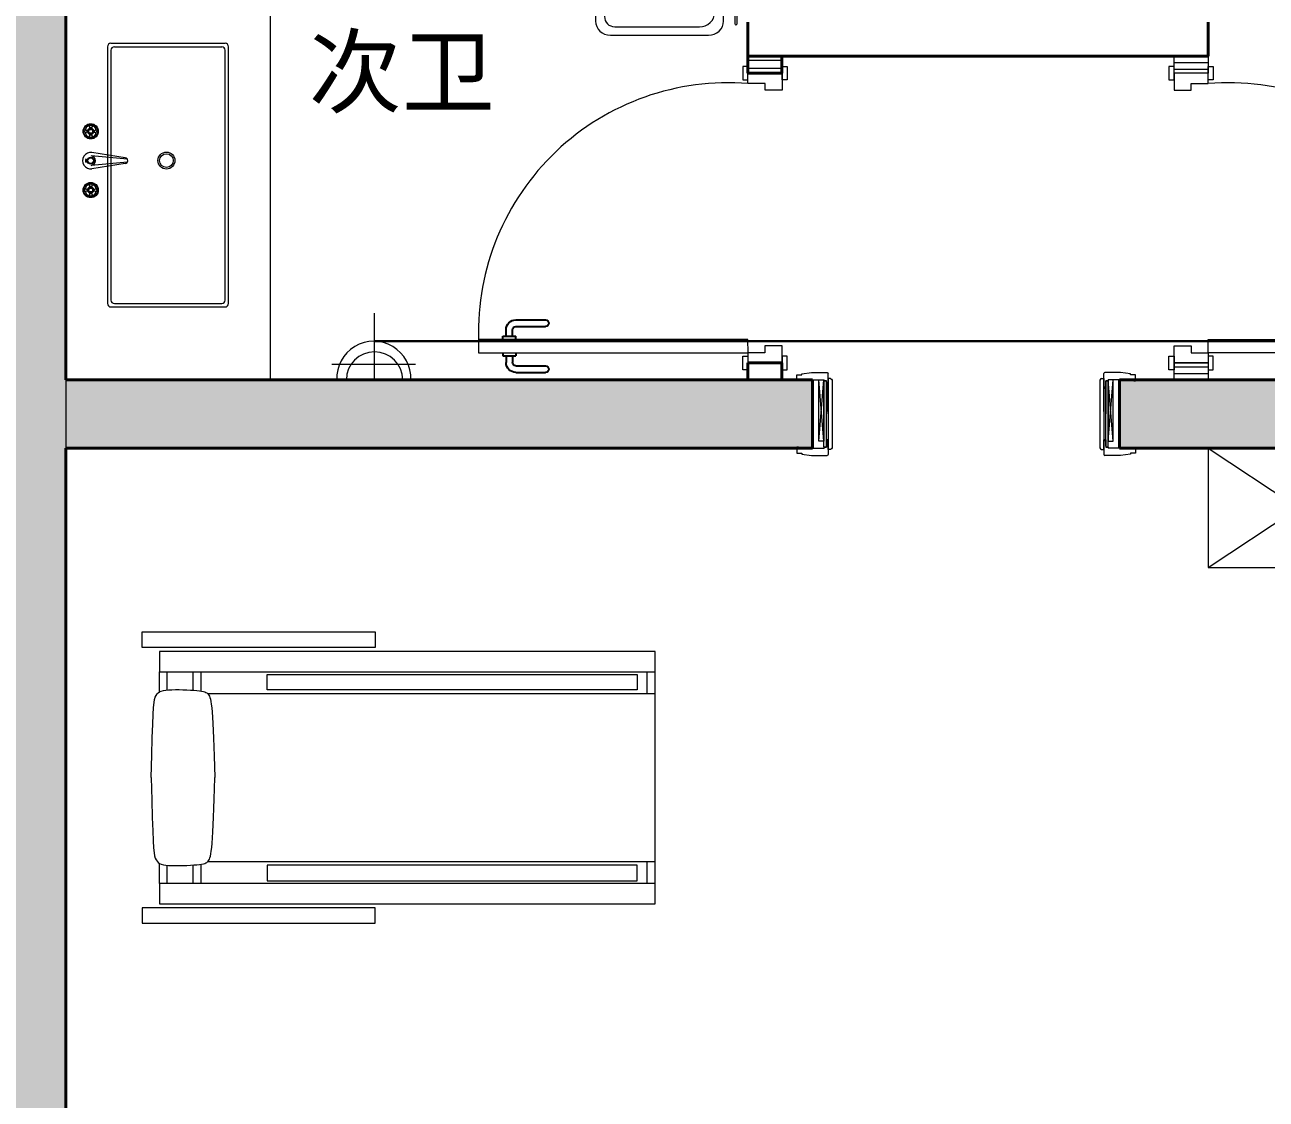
# Model space of a CAD drawing. Header units: millimetres. Extents: x -64529 to 3079702, y -28926 to 77119.
# Drawn here: x -25208 to -21568, y -16169 to -13017 of the extents above; entities that cross this region are included whole.
import ezdxf

# ---------------------------------------------------------------- set-up
doc = ezdxf.new("R2010")
doc.units = ezdxf.units.MM
doc.header["$LTSCALE"] = 10
doc.layers.get('0').update_dxf_attribs({"color": 255})
doc.layers.get('Defpoints').update_dxf_attribs({"color": 255})
for name, color, linetype, lineweight in [('1浅浅', 251, 'Continuous', 20), ('1灯位开关布线图', 1, 'Continuous', 30), ('1灯具', 2, 'Continuous', 30), ('实创-家具', 1, 'Continuous', 5), ('家具线', 52, 'Continuous', 15)]:
    doc.layers.add(name, color=color, linetype=linetype, lineweight=lineweight)
for name, color, linetype in [('F', 5, 'Continuous'), ('家具内线', 8, 'Continuous'), ('家具细线', 38, 'Continuous')]:
    doc.layers.add(name, color=color, linetype=linetype)
doc.styles.get("Standard").update_dxf_attribs({"font": ''})
doc.styles.add('宋体', font='', dxfattribs={"height": 2.5})
doc.styles.get('Standard').set_extended_font_data('SimSun')
doc.styles.get('宋体').set_extended_font_data('SimSun')
doc.dimstyles.new('副本 外标注', dxfattribs={"dimtxt": 140, "dimasz": 60, "dimexe": 30, "dimexo": 30, "dimgap": 80, "dimtad": 1, "dimtoh": 1, "dimdec": 0, "dimtxsty": 'Standard', "dimblk": 'OBLIQUE', "dimcen": 2.5, "dimdle": 60, "dimclrd": 250, "dimclre": 250, "dimclrt": 44, "dimadec": 0, "dimazin": 0, "dimtfac": 1, "dimtdec": 0, "dimtix": 1, "dimtmove": 0, "dimatfit": 3, "dimldrblk": 'DOTSMALL', "dimfxl": 1, "dimtfill": 1, "dimarcsym": 0})

# ---------------------------------------------------------------- blocks, each defined once
blk = doc.blocks.new('fewfwfew')
at = {"layer": '家具内线'}
for p, q in [((708264.2, 17846.2), (708245, 17846.2)), ((708264.2, 17855.9), (708264.2, 17817.3)), ((708273.9, 17855.9), (708264.2, 17855.9)), ((708312.4, 17855.9), (708322, 17855.9)), ((708322, 17855.9), (708322, 17817.3)), ((708322, 17846.2), (708341.3, 17846.2)), ((708216.1, 17817.3), (708216.1, 17730.6)), ((708235.3, 17817.3), (708235.3, 17730.6)), ((708264.2, 17826.9), (708245, 17826.9)), ((708273.9, 17817.3), (708264.2, 17817.3)), ((708312.4, 17817.3), (708322, 17817.3)), ((708322, 17826.9), (708341.3, 17826.9)), ((708351, 17817.3), (708351, 17730.6)), ((708370.2, 17817.3), (708370.2, 17730.6))]:
    blk.add_line(p, q, dxfattribs=at)
for centre, radius, start, end in [((708245, 17817.3), 28.9, 90, 180), ((708341.3, 17817.3), 28.9, 0, 90), ((708245, 17817.3), 9.63, 90, 180), ((708341.3, 17817.3), 9.63, 0, 90), ((708225.7, 17730.6), 9.63, 180, 0), ((708360.6, 17730.6), 9.63, 180, 0)]:
    blk.add_arc(centre, radius, start, end, dxfattribs=at)
blk = doc.blocks.new('_Oblique')
at = {"color": 0, "linetype": 'ByBlock', "lineweight": -2}
blk.add_line((-0.5, -0.5), (0.5, 0.5), dxfattribs=at)
blk = doc.blocks.new('*D759')
at = {"layer": '1浅浅', "color": 250, "lineweight": -2, "transparency": 16777216}
for p, q in [((-21738, -12979.2), (-21738, -9842.8)), ((-17858, -14029.2), (-17858, -9842.8)), ((-21798, -9872.8), (-17798, -9872.8))]:
    blk.add_line(p, q, dxfattribs=at)
at = {"layer": 'Defpoints', "color": 0, "lineweight": 30, "transparency": 16777216}
for p in [(-17858, -9872.8), (-21738, -13009.2), (-17858, -14059.2)]:
    blk.add_point(p, dxfattribs=at)
at = {"layer": '1浅浅', "color": 250, "lineweight": -2, "transparency": 16777216, "xscale": 60, "yscale": 60, "zscale": 60, "rotation": 180}
blk.add_blockref('_Oblique', (-21738, -9872.8), dxfattribs=at)
at = {"layer": '1浅浅', "color": 250, "lineweight": -2, "transparency": 16777216, "xscale": 60, "yscale": 60, "zscale": 60}
blk.add_blockref('_Oblique', (-17858, -9872.8), dxfattribs=at)
at = {"layer": '1浅浅', "color": 44, "transparency": 16777216, "insert": (-19798, -9722.8), "char_height": 140, "attachment_point": 5, "bg_fill": 3, "box_fill_scale": 1.1, "bg_fill_color": 256, "bg_fill_true_color": 13158600, "bg_fill_transparency": 3955916}
blk.add_mtext('3880', dxfattribs=at)
blk = doc.blocks.new('_DotSmall')
at = {"color": 0, "linetype": 'ByBlock', "const_width": 0.5}
blk.add_lwpolyline([(-0.0625, 0, 1), (0.0625, 0, 1)], format="xyb", close=True, dxfattribs=at)
blk = doc.blocks.new('20180421.165617')
at = {"layer": '实创-家具', "color": 251}
for p, q in [((0, 227, 0), (0, 23, 0)), ((5, 232, 0), (12, 232, 0)), ((12, 132.5, 0), (12, 247, 0)), ((12, 232, 0), (12, 203, 0)), ((12, 232, 0), (12, 210, 0)), ((12, 225, 0), (12, 47, 0)), ((62, 250, 0), (15, 250, 0)), ((17.5, 127.5, 0), (17.5, 225, 0)), ((24.5, 225, 0), (17.5, 225, 0)), ((17.5, 47, 0), (17.5, 225, 0)), ((17.5, 225, 0), (25, 225, 0)), ((17.5, 225, 0), (25, 225, 0)), ((24.5, 225, 0), (17.5, 225, 0)), ((17.5, 205, 0), (17.5, 225, 0)), ((17.5, 225, 0), (25, 225, 0)), ((17.5, 205, 0), (17.5, 225, 0)), ((25, 225, 0), (18, 225, 0)), ((102, 228, 0), (24.5, 228, 0)), ((24.5, 225, 0), (24.5, 228, 0)), ((24.5, 225, 0), (24.5, 228, 0)), ((25, 43, 0), (40, 228, 0)), ((40, 43, 0), (25, 228, 0)), ((25, 223, 0), (25, 228, 0)), ((40, 228, 0), (25, 228, 0)), ((25, 228, 0), (25, 43, 0)), ((25, 25, 0), (25, 225, 0)), ((40, 43, 0), (40, 228, 0)), ((59, 22, 0), (59, 228, 0)), ((92, 246, 0), (62, 250, 0)), ((62, 228, 0), (102, 228, 0)), ((92, 243, 0), (92, 246, 0)), ((107, 243, 0), (92, 243, 0)), ((102, 228, 0), (102, 225, 0)), ((102, 225, 0), (107, 225, 0)), ((107, 225, 0), (107, 243, 0)), ((12, 210, 0), (13.3, 205, 0)), ((12, 210, 0), (12, 203, 0)), ((12, 203.5, 0), (12, 210, 0)), ((12, 210, 0), (13.3, 205, 0)), ((12, 210, 0), (12, 203, 0)), ((12, 203, 0), (17.5, 203, 0)), ((17.5, 203, 0), (12, 203, 0)), ((17.5, 203, 0), (12, 203, 0)), ((12, 203, 0), (12, 203, 0)), ((12, 203, 0), (17.5, 203, 0)), ((17.5, 205, 0), (13.3, 205, 0)), ((17.5, 205, 0), (13.3, 205, 0)), ((17.5, 222, 0), (17.5, 125.5, 0)), ((17.5, 222, 0), (17.5, 125.5, 0)), ((17.5, 222, 0), (17.5, 203, 0)), ((17.5, 222, 0), (17.5, 203, 0)), ((17.5, 203, 0), (17.5, 210, 0)), ((17.5, 205, 0), (17.5, 203, 0)), ((17.5, 205, 0), (17.5, 203, 0)), ((12, 40, 0), (12, 47, 0)), ((12, 47, 0), (17.5, 47, 0)), ((12, 18, 0), (12, 47, 0)), ((17.5, 47, 0), (12, 47, 0)), ((17.5, 47, 0), (12, 47, 0)), ((12, 47, 0), (12, 47, 0)), ((12, 40, 0), (12, 47, 0)), ((12, 47, 0), (17.5, 47, 0)), ((12, 46.5, 0), (12, 40, 0)), ((12, 40, 0), (13.3, 45, 0)), ((12, 40, 0), (13.3, 45, 0)), ((12, 40, 0), (12, 3, 0)), ((12, 18, 0), (12, 40, 0)), ((17.5, 45, 0), (13.3, 45, 0)), ((17.5, 45, 0), (13.3, 45, 0)), ((17.5, 45, 0), (17.5, 47, 0)), ((17.5, 47, 0), (17.5, 40, 0)), ((17.5, 28, 0), (17.5, 47, 0)), ((17.5, 28, 0), (17.5, 47, 0)), ((17.5, 45, 0), (17.5, 47, 0)), ((17.5, 45, 0), (17.5, 25, 0)), ((17.5, 45, 0), (17.5, 25, 0)), ((25, 43, 0), (40, 43, 0)), ((5, 18, 0), (12, 18, 0)), ((62, 0, 0), (15, 0, 0)), ((17.5, 25, 0), (25, 25, 0)), ((24.5, 25, 0), (17.5, 25, 0)), ((17.5, 25, 0), (25, 25, 0)), ((24.5, 25, 0), (24.5, 22, 0)), ((102, 22, 0), (24.5, 22, 0)), ((92, 4, 0), (62, 0, 0)), ((107, 7, 0), (92, 7, 0)), ((92, 7, 0), (92, 4, 0)), ((102, 22, 0), (102, 25, 0)), ((102, 25, 0), (107, 25, 0)), ((107, 25, 0), (107, 7, 0))]:
    blk.add_line(p, q, dxfattribs=at)
for centre, radius, start, end in [((5, 227, 0), 5, 90, 180), ((15, 247, 0), 3, 90, 180), ((5, 23, 0), 5, 180, 270), ((15, 3, 0), 3, 180, 270)]:
    blk.add_arc(centre, radius, start, end, dxfattribs=at)
blk.add_point((59, 39.9, 0), dxfattribs=at)
blk = doc.blocks.new('20180428.171748')
at = {"layer": '家具线', "color": 251, "lineweight": 20}
for p, q in [((332, 446.3), (41.5, 446.3)), ((0, 402.3), (0, 114.7)), ((41.5, 70.8), (332, 70.8))]:
    blk.add_line(p, q, dxfattribs=at)
blk.add_lwpolyline([(373.5, 114.7), (373.5, 402.3)], dxfattribs=at)
blk.add_lwpolyline([(169.8, 65.6), (169.8, 172.5, -0.164418), (168.3, 178.4, -0.849314), (198.8, 178.4, -0.164418), (197.3, 172.5), (197.3, 65.6, -0.107035), (209, 57.1), (216.8, 57.1), (219.9, 55.6), (219.9, 56.9), (252, 53.3, -0.392238), (253.5, 51.8), (253.5, 43.4), (277.4, 43.4, 0.095415), (302.4, 36.4, 0.01788), (321.2, 36.7, -0.110831), (336.1, 35.8, -0.841313), (336.1, 32.7, -0.110831), (321.2, 31.8, 0.01788), (302.4, 32.1, 0.091516), (277.4, 25.2), (253.5, 25.2), (253.5, 15.3, -0.392238), (252, 13.8), (219.9, 11.6), (219.9, 12.9), (216.8, 11.4), (209, 11.4, -0.44599), (158, 11.4), (150.2, 11.4), (147.2, 12.9), (147.2, 11.6), (115, 13.8, -0.392238), (113.6, 15.3), (113.6, 25.2), (89.7, 25.2, 0.091516), (64.7, 32.1, 0.01788), (45.8, 31.8, -0.110831), (31, 32.7, -0.841313), (31, 35.8, -0.110831), (45.8, 36.7, 0.01788), (64.7, 36.4, 0.095415), (89.7, 43.4), (113.6, 43.4), (113.6, 51.8, -0.392238), (115, 53.3), (147.2, 56.9), (147.2, 55.6), (150.2, 57.1), (158, 57.1, -0.107035)], format="xyb", close=True, dxfattribs=at)
for centre, start_param, end_param in [((41.5, 402.3), 0, 1.570796), ((332, 402.3), -1.570796, 0), ((41.5, 114.7), 1.570796, 3.141593), ((332, 114.7), 3.141593, 4.712389)]:
    blk.add_ellipse(centre, major_axis=(0, 43.9), ratio=0.944444, start_param=start_param, end_param=end_param, dxfattribs=at)
at = {"layer": '家具细线', "color": 251, "lineweight": 5}
for p, q in [((318.6, 419.9), (54.9, 419.9)), ((24.9, 389.9), (24.9, 141.1)), ((348.6, 141.1), (348.6, 389.9)), ((66.4, 97.2), (310.9, 97.4)), ((216.8, 57.1), (216.8, 11.4)), ((219.9, 55.6), (219.9, 12.9))]:
    blk.add_line(p, q, dxfattribs=at)
for points in [[(169.8, 172.5), (169.8, 173.9, -1.092181), (197.3, 173.9), (197.3, 172.5)], [(169.8, 65.6), (169.8, 57.2, 0.001876), (169.6, 57.1), (158, 57.1)], [(197.3, 57.2), (197.3, 46.4), (197.3, 34.2, -1), (169.8, 34.2), (169.8, 46.4), (169.8, 57.2)], [(197.3, 65.6), (197.3, 57.2, -0.001876), (197.4, 57.1), (209, 57.1)], [(158, 11.4), (169.6, 11.4, 0.279954), (197.4, 11.4), (209, 11.4)]]:
    blk.add_lwpolyline(points, format="xyb", dxfattribs=at)
for centre, radius, start, end in [((54.9, 389.9), 30, 90, 180), ((318.6, 389.9), 30, 0, 90), ((183.5, 34.2), 26.8, 121.2796, 238.7204), ((183.5, 34.2), 21.4, 130.0052, 49.9948), ((183.5, 34.2), 18.3, 138.5904, 41.4096), ((183.5, 34.2), 26.8, 301.2796, 58.7204)]:
    blk.add_arc(centre, radius, start, end, dxfattribs=at)
blk.add_ellipse((183.5, 271), major_axis=(0, 22), ratio=0.944444, dxfattribs=at)
for centre, major_axis, start_param, end_param in [((183.5, 271), (0, 19.8), -1.570796, 4.712389), ((66.4, 141.1), (0, 43.9), 1.570796, 3.141593), ((307.1, 141.1), (0, 43.9), 3.234368, 4.712389)]:
    blk.add_ellipse(centre, major_axis=major_axis, ratio=0.944444, start_param=start_param, end_param=end_param, dxfattribs=at)
blk = doc.blocks.new('20170410.13395023')
at = {"layer": 'F', "color": 2, "lineweight": 15}
for p, q in [((2.088, 0, 25.933), (2.088, 2.646, 25.933)), ((0.399, 0.628, 82.552), (3.71, 0.628, 82.552)), ((0, 0, 25.933), (4.301, 0, 25.933))]:
    blk.add_line(p, q, dxfattribs=at)
for centre, radius, start, end in [((2.059, 0.062, 25.933), 1.471, 357.57, 182.43), ((2.088, 0, 25.933), 1.117, 0, 180)]:
    blk.add_arc(centre, radius, start, end, dxfattribs=at)

msp = doc.modelspace()

# ---------------------------------------------------------------- hatches: boundary and pattern name
at = {"layer": '1浅浅'}
h = msp.add_hatch(color=251, dxfattribs=at)
h.dxf.hatch_style = 1
h.paths.add_polyline_path([(-25288, -10859.2), (-25288, -16284.2), (-25088, -16284.2), (-25088, -15929.2), (-25088, -10859.2)])
h = msp.add_hatch(color=251, dxfattribs=at)
h.dxf.hatch_style = 1
h.paths.add_polyline_path([(-17608, -13739.2), (-17858, -13739.2), (-17858, -14059.2), (-21998, -14059.2), (-21998, -14259.2), (-17858, -14259.2), (-17858, -14639.2), (-17608, -14639.2)])
h = msp.add_hatch(color=251, dxfattribs=at)
h.dxf.hatch_style = 1
h.paths.add_polyline_path([(-25088, -14259.2), (-22898, -14259.2), (-22898, -14059.2), (-25088, -14059.2)])

# ---------------------------------------------------------------- linework, layer by layer
at = {"layer": '1浅浅', "color": 251, "lineweight": 40}
for p, q in [((-25088, -10859.2), (-25088, -14059.2)), ((-23088, -13009.2), (-23088, -13159.2)), ((-22988, -13109.2), (-23088, -13109.2)), ((-22988, -13109.2), (-21738, -13109.2)), ((-22988, -13109.2), (-22988, -13159.2)), ((-23088, -13159.2), (-22988, -13159.2)), ((-23088, -14009.2), (-22988, -14009.2)), ((-23088, -14009.2), (-23088, -14059.2)), ((-22988, -14009.2), (-22988, -14059.2)), ((-25088, -14059.2), (-22898, -14059.2)), ((-22898, -14259.2), (-22898, -14059.2)), ((-21998, -14059.2), (-17858, -14059.2)), ((-21998, -14059.2), (-21998, -14259.2)), ((-25088, -14259.2), (-22898, -14259.2)), ((-25088, -14259.2), (-25088, -15929.2)), ((-22898, -14259.2), (-22898, -14259.2)), ((-21998, -14259.2), (-17858, -14259.2)), ((-25088, -15929.2), (-25088, -16284.2))]:
    msp.add_line(p, q, dxfattribs=at)
at = {"layer": '1浅浅', "color": 251, "lineweight": 20}
for p, q in [((-24488, -14059.2), (-24488, -12859.2)), ((-24965.5, -13081.7), (-24965.5, -13835.2)), ((-24955.5, -13071.7), (-24620.5, -13071.7)), ((-24610.5, -13835.2), (-24610.5, -13081.7)), ((-25088, -13159.2), (-25088, -14059.2)), ((-24955.5, -13845.2), (-24620.5, -13845.2)), ((-21738.3, -14259.2), (-21738.3, -14609.2)), ((-21738.3, -14609.2), (-18666.6, -14609.2)), ((-24813.3, -14974.4), (-24813.3, -14915.5)), ((-24790.2, -14968.7), (-24790.2, -14915.5)), ((-24714, -14969.5), (-24714, -14915.5)), ((-24690.9, -14971.9), (-24690.9, -14915.5)), ((-23382.8, -14980), (-23382.8, -14915.5)), ((-23359.7, -15536.3), (-23359.7, -14915.5)), ((-23359.7, -14980), (-24671.2, -14980)), ((-24813.3, -15536.3), (-24813.3, -15477.4)), ((-24790.2, -15536.3), (-24790.2, -15483.1)), ((-24714, -15536.3), (-24714, -15482.3)), ((-24690.9, -15536.3), (-24690.9, -15479.8)), ((-23359.7, -15472.5), (-24671.9, -15472.5)), ((-23382.8, -15536.3), (-23382.8, -15472.5))]:
    msp.add_line(p, q, dxfattribs=at)
at = {"layer": '1浅浅', "color": 251, "ltscale": 10}
for p, q in [((-24955.5, -13091.7), (-24955.5, -13825.2)), ((-24945.5, -13081.7), (-24630.5, -13081.7)), ((-24620.5, -13825.2), (-24620.5, -13091.7)), ((-24945.5, -13835.2), (-24630.5, -13835.2))]:
    msp.add_line(p, q, dxfattribs=at)
at = {"layer": '1浅浅', "color": 251, "lineweight": 0}
for p, q in [((-22988, -13122.3), (-23088, -13122.3)), ((-22988, -13145.4), (-23088, -13145.4)), ((-25016.8, -13322.2), (-25016.8, -13319)), ((-25012.8, -13322.2), (-25012.8, -13319)), ((-25022.5, -13327.9), (-25025.7, -13327.9)), ((-25022.5, -13331.9), (-25025.7, -13331.9)), ((-25016.8, -13337.6), (-25016.8, -13340.9)), ((-25012.8, -13337.6), (-25012.8, -13340.9)), ((-25007.1, -13327.9), (-25003.9, -13327.9)), ((-25007.1, -13331.9), (-25003.9, -13331.9)), ((-24913.5, -13407.3), (-25011.1, -13392.3)), ((-25028.4, -13416), (-25028.4, -13410.7)), ((-25028.4, -13416), (-25028.4, -13421.3)), ((-24907.2, -13411.6), (-25013.5, -13402.1)), ((-24907.2, -13420.4), (-25013.5, -13429.9)), ((-24913.5, -13424.7), (-25011.1, -13439.7)), ((-25022.5, -13500.1), (-25025.7, -13500.1)), ((-25022.5, -13504.1), (-25025.7, -13504.1)), ((-25016.8, -13494.4), (-25016.8, -13491.1)), ((-25012.8, -13494.4), (-25012.8, -13491.1)), ((-25007.1, -13500.1), (-25003.9, -13500.1)), ((-25007.1, -13504.1), (-25003.9, -13504.1)), ((-25016.8, -13509.7), (-25016.8, -13513)), ((-25012.8, -13509.7), (-25012.8, -13513)), ((-21738.3, -14259.2), (-21209.7, -14609.2))]:
    msp.add_line(p, q, dxfattribs=at)
at = {"layer": '1浅浅', "color": 251, "lineweight": 5}
msp.add_line((-21738.3, -14609.2), (-21209.7, -14259.2), dxfattribs=at)
at = {"layer": '1浅浅', "color": 251}
for points in [[(-23102.5, -13179.2), (-23087.5, -13179.2), (-23087.5, -13139.2), (-23102.5, -13139.2)], [(-22972.7, -13179.2), (-22987.7, -13179.2), (-22987.7, -13139.2), (-22972.7, -13139.2)], [(-21853, -13179.2), (-21838, -13179.2), (-21838, -13139.2), (-21853, -13139.2)], [(-23037.5, -13209.2), (-23037.5, -13189.2), (-23087.5, -13189.2), (-23087.5, -13159.2), (-22987.7, -13159.2), (-22987.7, -13209.2)], [(-23037.7, -13959.2), (-23037.7, -13979.2), (-23087.7, -13979.2), (-23087.7, -14009.2), (-22987.7, -14009.2), (-22987.7, -13959.2)], [(-23102.7, -13989.2), (-23087.7, -13989.2), (-23087.7, -14029.2), (-23102.7, -14029.2)], [(-22972.7, -13989.2), (-22987.7, -13989.2), (-22987.7, -14029.2), (-22972.7, -14029.2)], [(-21853, -13989.2), (-21838, -13989.2), (-21838, -14029.2), (-21853, -14029.2)], [(-25088, -14259.2), (-22898, -14259.2), (-22898, -14059.2), (-25088, -14059.2)], [(-23412.9, -14968.6), (-24497.8, -14968.6), (-24497.8, -14923.3), (-23412.9, -14923.3)], [(-23412.9, -15483.1), (-24497.8, -15483.1), (-24497.8, -15528.4), (-23412.9, -15528.4)]]:
    msp.add_lwpolyline(points, close=True, dxfattribs=at)
at = {"layer": '1浅浅', "color": 251, "lineweight": 15}
msp.add_lwpolyline([(-23087.3, -13979.2), (-23087.5, -13940.6), (-23877.7, -13940.6), (-23877.5, -13979.2)], close=True, dxfattribs=at)
at = {"layer": '1浅浅', "color": 251, "lineweight": 20}
for points in [[(-24180.6, -14843.9), (-24863.8, -14843.9), (-24863.8, -14798.6), (-24180.6, -14798.6)], [(-23359.7, -14856), (-24813.3, -14856), (-24813.3, -14915.5), (-23359.7, -14915.5)], [(-23359.7, -15536.3), (-24813.3, -15536.3), (-24813.3, -15595.7), (-23359.7, -15595.7)], [(-24180.6, -15607.9), (-24863.8, -15607.9), (-24863.8, -15653.2), (-24180.6, -15653.2)]]:
    msp.add_lwpolyline(points, close=True, dxfattribs=at)
at = {"layer": '1浅浅', "color": 251}
for points in [[(-24837.9, -15225.9), (-24836, -15160.3), (-24834.5, -15108.8), (-24833.1, -15069.4), (-24831.8, -15040.4), (-24830.5, -15019.8), (-24829.1, -15005.7), (-24827.5, -14996.4), (-24825.5, -14989.9), (-24823.2, -14984.7), (-24820.4, -14980.4), (-24817, -14976.9), (-24812.8, -14974.1), (-24807.8, -14971.9), (-24801.8, -14970.3), (-24794.8, -14969.1), (-24786.5, -14968.3), (-24777, -14967.9), (-24766.6, -14967.7), (-24755.5, -14967.7), (-24744.2, -14967.9), (-24733, -14968.4), (-24722.2, -14968.9), (-24712.1, -14969.6), (-24703.2, -14970.4), (-24695.7, -14971.2), (-24689.5, -14972.1), (-24684.4, -14973.2), (-24680.3, -14974.4), (-24676.9, -14975.7), (-24674.3, -14977.3), (-24672, -14979.2), (-24670.1, -14981.2), (-24668.3, -14983.7), (-24666.7, -14986.7), (-24665.2, -14990.6), (-24663.7, -14995.7), (-24662.4, -15002.2), (-24661.1, -15010.5), (-24659.9, -15020.9), (-24658.8, -15033.6), (-24657.8, -15048.9), (-24656.7, -15066.8), (-24655.7, -15087.2), (-24654.7, -15110.1), (-24653.7, -15135.5), (-24652.7, -15163.2), (-24651.6, -15193.4), (-24650.4, -15225.9)], [(-24837.9, -15225.9), (-24836, -15291.5), (-24834.5, -15343), (-24833.1, -15382.3), (-24831.8, -15411.4), (-24830.5, -15432), (-24829.1, -15446), (-24827.5, -15455.3), (-24825.5, -15461.8), (-24823.2, -15467), (-24820.4, -15471.3), (-24817, -15474.9), (-24812.8, -15477.7), (-24807.8, -15479.8), (-24801.8, -15481.5), (-24794.8, -15482.6), (-24786.5, -15483.4), (-24777, -15483.9), (-24766.6, -15484.1), (-24755.5, -15484.1), (-24744.2, -15483.8), (-24733, -15483.4), (-24722.2, -15482.8), (-24712.1, -15482.1), (-24703.2, -15481.4), (-24695.7, -15480.5), (-24689.5, -15479.6), (-24684.4, -15478.6), (-24680.3, -15477.4), (-24676.9, -15476), (-24674.3, -15474.4), (-24672, -15472.6), (-24670.1, -15470.5), (-24668.3, -15468.1), (-24666.7, -15465.1), (-24665.2, -15461.1), (-24663.7, -15456.1), (-24662.4, -15449.5), (-24661.1, -15441.2), (-24659.9, -15430.8), (-24658.8, -15418.1), (-24657.8, -15402.9), (-24656.7, -15385), (-24655.7, -15364.6), (-24654.7, -15341.7), (-24653.7, -15316.3), (-24652.7, -15288.5), (-24651.6, -15258.4), (-24650.4, -15225.9)]]:
    msp.add_lwpolyline(points, dxfattribs=at)
at = {"layer": '1浅浅', "color": 251, "ltscale": 10}
for radius in [25, 20]:
    msp.add_circle((-24792.8, -13415.6), radius, dxfattribs=at)
at = {"layer": '1浅浅', "color": 251, "lineweight": 20}
for centre, start, end in [((-24955.5, -13081.7), 90, 180), ((-24620.5, -13081.7), 0, 90), ((-24955.5, -13835.2), 180, 270), ((-24620.5, -13835.2), 270, 0)]:
    msp.add_arc(centre, 10, start, end, dxfattribs=at)
at = {"layer": '1浅浅', "color": 251, "ltscale": 10}
for centre, start, end in [((-24945.5, -13091.7), 90, 180), ((-24630.5, -13091.7), 0, 90), ((-24945.5, -13825.2), 180, 270), ((-24630.5, -13825.2), 270, 0)]:
    msp.add_arc(centre, 10, start, end, dxfattribs=at)
at = {"layer": '1浅浅', "color": 251, "lineweight": 9}
msp.add_arc((-23145.7, -13919.6), 732.2, 85.4309, 181.6501, dxfattribs=at)
at = {"layer": '1浅浅', "color": 251, "lineweight": 0}
for centre, major_axis, start_param, end_param in [((-25014.8, -13329.9), (-15.8, 15.8), 5.497787, 11.780972), ((-25014.8, -13329.9), (-14.4, 14.4), 5.497787, 11.780972), ((-25014.8, -13329.9), (-11.9, 11.9), 5.70389, 6.862481), ((-25014.8, -13329.9), (-6.51, -6.51), 4.147658, 5.27712), ((-25014.8, -13329.9), (-5.66, 5.66), 5.497787, 11.780972), ((-25014.8, -13315.5), (-2.83, 2.83), 5.497787, 11.780972), ((-25014.8, -13329.9), (-6.51, -6.51), 2.576862, 3.706324), ((-25014.8, -13329.9), (-11.9, 11.9), 4.133093, 5.291685), ((-25029.2, -13329.9), (-2.83, 2.83), 5.497787, 11.780972), ((-25014.8, -13329.9), (-11.9, 11.9), 0.991501, 2.150092), ((-25014.8, -13329.9), (-6.51, 6.51), 1.006065, 2.135527), ((-25014.8, -13329.9), (-3.96, 3.96), 5.497787, 11.780972), ((-25014.8, -13344.3), (-2.83, 2.83), 5.497787, 11.780972), ((-25014.8, -13329.9), (-6.51, -6.51), 1.006065, 2.135527), ((-25014.8, -13329.9), (-11.9, -11.9), 0.991501, 2.150092), ((-25000.4, -13329.9), (-2.83, 2.83), 5.497787, 11.780972), ((-25014.8, -13416), (-17, -17), 3.774399, 7.221175), ((-25021.4, -13416), (-6.23, -6.23), -1.42827, -0.142527), ((-25014.8, -13416), (-7.07, 7.07), 5.497787, 11.780972), ((-25014.8, -13416), (-5.66, 5.66), 5.497787, 11.780972), ((-25014.8, -13416), (-9.9, 9.9), 2.445679, 5.408302), ((-24914.8, -13416), (-6.22, -6.22), 0.93799, 3.774399), ((-25014.8, -13502.1), (-15.8, 15.8), 5.497787, 11.780972), ((-25014.8, -13502.1), (-14.4, 14.4), 5.497787, 11.780972), ((-25029.2, -13502.1), (-2.83, 2.83), 5.497787, 11.780972), ((-25014.8, -13502.1), (-11.9, 11.9), 5.70389, 6.862481), ((-25014.8, -13502.1), (-6.51, -6.51), 4.147658, 5.27712), ((-25014.8, -13502.1), (-6.51, 6.51), 1.006065, 2.135527), ((-25014.8, -13502.1), (-5.66, 5.66), 5.497787, 11.780972), ((-25014.8, -13502.1), (-3.96, 3.96), 5.497787, 11.780972), ((-25014.8, -13487.7), (-2.83, 2.83), 5.497787, 11.780972), ((-25014.8, -13502.1), (-6.51, 6.51), 4.147658, 5.27712), ((-25014.8, -13502.1), (-6.51, -6.51), 1.006065, 2.135527), ((-25014.8, -13502.1), (-11.9, 11.9), 4.133093, 5.291685), ((-25000.4, -13502.1), (-2.83, 2.83), 5.497787, 11.780972), ((-25014.8, -13502.1), (-11.9, -11.9), -0.579296, 0.579296), ((-25014.8, -13516.5), (-2.83, 2.83), 5.497787, 11.780972), ((-25014.8, -13502.1), (-11.9, -11.9), 0.991501, 2.150092)]:
    msp.add_ellipse(centre, major_axis=major_axis, ratio=1, start_param=start_param, end_param=end_param, dxfattribs=at)
at = {"layer": '1灯位开关布线图', "linetype": 'Continuous', "lineweight": 30}
msp.add_lwpolyline([(-24182.5, -13945.8), (-20794.1, -13945.8)], dxfattribs=at)

# ---------------------------------------------------------------- block references
at = {"layer": '1浅浅', "color": 251, "rotation": 90}
msp.add_blockref('20180428.171748', (-23088.4, -13048), dxfattribs=at)
at = {"layer": '1浅浅', "color": 251, "lineweight": 0, "xscale": -1, "rotation": 90}
msp.add_blockref('fewfwfew', (-5950.8, 694333.2), dxfattribs=at)
at = {"layer": '1浅浅', "color": 251, "yscale": 0.970873783895513, "zscale": 0.9708737838970849}
for p, xscale in [((-22840.7, -14280.5, 0), -0.970873783895513), ((-22055.3, -14280.5, 0), 0.970873783895513)]:
    msp.add_blockref('20180421.165617', p, dxfattribs=dict(at, xscale=xscale))
at = {"layer": '1灯具', "color": 1, "xscale": 73.9200000000128, "yscale": 73.91999999999825, "zscale": 73.92000000000002}
msp.add_blockref('20170410.13395023', (-24336.9, -14059.2, -1917), dxfattribs=at)

# ---------------------------------------------------------------- texts
at = {"layer": '1浅浅', "color": 251, "lineweight": 5, "style": '宋体'}
msp.add_text('次卫', height=200, dxfattribs=at).set_placement((-24375.6, -13254.8))

# ---------------------------------------------------------------- next in the draw order: dimensions: what is measured, and where the dimension line sits
at = {"layer": '1浅浅', "color": 251}
dim = msp.add_linear_dim(base=(-17858, -9872.8), p1=(-21738, -13009.2), p2=(-17858, -14059.2), dimstyle='副本 外标注', dxfattribs=at)
dim.commit()
dim.dimension.update_dxf_attribs({"geometry": '*D759', "text_midpoint": (-19798, -9722.8)})

# ---------------------------------------------------------------- next in the draw order: hatches: boundary and pattern name
at = {"layer": '1浅浅', "lineweight": 0}
h = msp.add_hatch(dxfattribs=at)
h.set_pattern_fill('ANSI31', color=251, scale=6, angle=135, style=0)
h.set_pattern_definition([(180, (511398.75, -11204.078), (-2e-15, -19.05), [])])
h.paths.add_polyline_path([(-21838, -13109.2), (-21738, -13109.2), (-21738, -13159.2), (-21838, -13159.2)])
h = msp.add_hatch(dxfattribs=at)
h.set_pattern_fill('ANSI31', color=251, scale=6, angle=135, style=0)
h.set_pattern_definition([(180, (-21837.981, -14059.177), (-2e-15, -19.05), [])])
h.paths.add_polyline_path([(-21838, -14009.2), (-21738, -14009.2), (-21738, -14059.2), (-21838, -14059.2)])

# ---------------------------------------------------------------- next in the draw order: linework, layer by layer
at = {"layer": '1浅浅', "color": 251, "lineweight": 40}
msp.add_line((-21738, -13009.2), (-21738, -13109.2), dxfattribs=at)
at = {"layer": '1浅浅', "color": 251}
for points in [[(-21838, -13109.2), (-21738, -13109.2), (-21738, -13159.2), (-21838, -13159.2)], [(-21723.2, -13179.2), (-21738.2, -13179.2), (-21738.2, -13139.2), (-21723.2, -13139.2)], [(-21788.2, -13209.2), (-21788.2, -13189.2), (-21738.2, -13189.2), (-21738.2, -13159.2), (-21838, -13159.2), (-21838, -13209.2)], [(-21788, -13959.2), (-21788, -13979.2), (-21738, -13979.2), (-21738, -14009.2), (-21838, -14009.2), (-21838, -13959.2)], [(-21838, -14009.2), (-21738, -14009.2), (-21738, -14059.2), (-21838, -14059.2)], [(-21723, -13989.2), (-21738, -13989.2), (-21738, -14029.2), (-21723, -14029.2)]]:
    msp.add_lwpolyline(points, close=True, dxfattribs=at)
at = {"layer": '1浅浅', "color": 251, "lineweight": 15}
msp.add_lwpolyline([(-21738, -13979.2), (-21737.8, -13940.6), (-20947.6, -13940.6), (-20947.8, -13979.2)], close=True, dxfattribs=at)
at = {"layer": '1浅浅', "color": 251, "lineweight": 9}
msp.add_arc((-21679.7, -13919.6), 732.2, 358.3499, 94.5691, dxfattribs=at)

doc.saveas('drawing.dxf')
